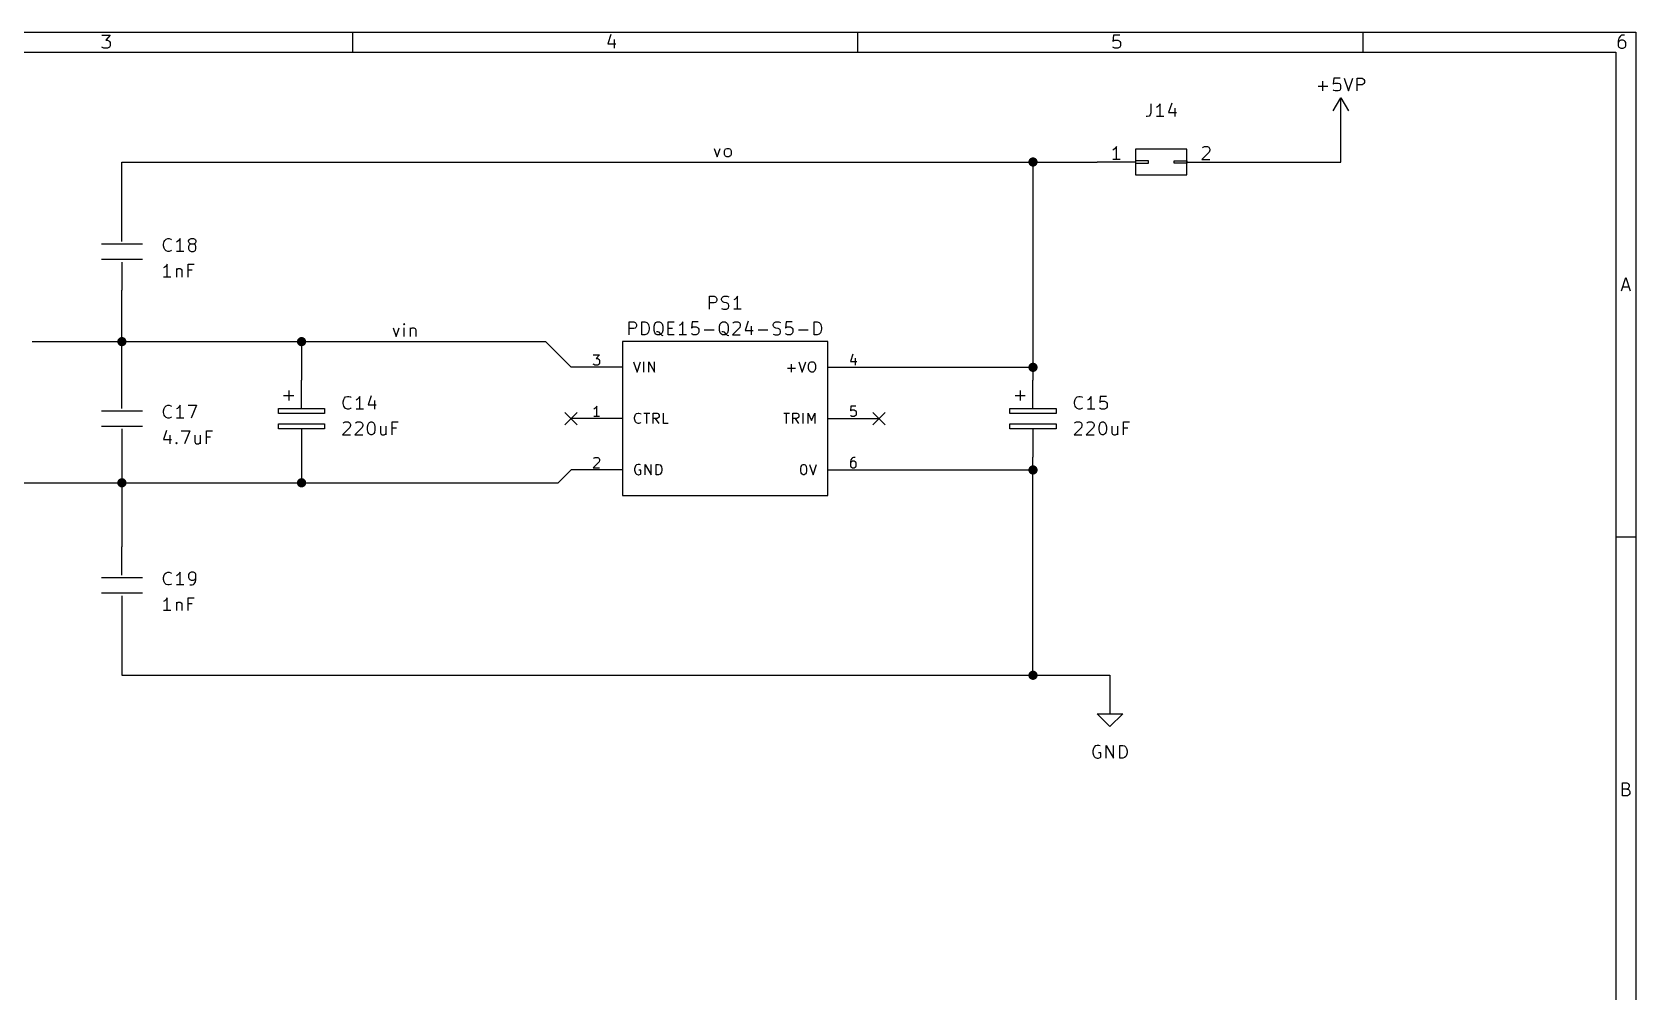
# Model space of a CAD drawing. Extents: x 0.4 to 11.3, y -7.9 to -0.4.
# Drawn here: x 5.05 to 11.3, y -4.13 to -0.39 of the extents above; entities that cross this region are included whole.
import ezdxf

# ---------------------------------------------------------------- set-up
doc = ezdxf.new("R2010")
doc.units = 0
doc.header["$MEASUREMENT"] = 0
for name, color, linetype in [('BLUE2', 5, 'CONTINUOUS'), ('CYAN2', 4, 'CONTINUOUS'), ('GRAY1', 251, 'CONTINUOUS'), ('GREEN3', 91, 'CONTINUOUS'), ('LYELLOW', 51, 'CONTINUOUS'), ('RED2', 1, 'CONTINUOUS'), ('RED3', 11, 'CONTINUOUS')]:
    doc.layers.add(name, color=color, linetype=linetype)

msp = doc.modelspace()

# ---------------------------------------------------------------- linework, layer by layer
at = {"layer": 'BLUE2', "linetype": 'CONTINUOUS'}
for p, q in [((7.126, -1.876), (7.174, -1.924)), ((7.174, -1.876), (7.126, -1.924)), ((8.326, -1.876), (8.374, -1.924)), ((8.374, -1.876), (8.326, -1.924))]:
    msp.add_line(p, q, dxfattribs=at)
at = {"layer": 'CYAN2', "linetype": 'CONTINUOUS'}
for p, q in [((10.0607, -0.604083), (10.0988, -0.604083)), ((10.0798, -0.62313), (10.0798, -0.585035)), ((10.1226, -0.57313), (10.1202, -0.596941)), ((10.1202, -0.596941), (10.1226, -0.594559)), ((10.1226, -0.620752), (10.1202, -0.61837)), ((10.1464, -0.57313), (10.1226, -0.57313)), ((10.1226, -0.594559), (10.1274, -0.592177)), ((10.1274, -0.62313), (10.1226, -0.620752)), ((10.1274, -0.592177), (10.1393, -0.592177)), ((10.1393, -0.62313), (10.1274, -0.62313)), ((10.1393, -0.592177), (10.144, -0.594559)), ((10.144, -0.620752), (10.1393, -0.62313)), ((10.144, -0.594559), (10.1464, -0.596941)), ((10.1464, -0.61837), (10.144, -0.620752)), ((10.1464, -0.596941), (10.1488, -0.601701)), ((10.1488, -0.613606), (10.1464, -0.61837)), ((10.1488, -0.601701), (10.1488, -0.613606)), ((10.1631, -0.57313), (10.1798, -0.62313)), ((10.1798, -0.62313), (10.1964, -0.57313)), ((10.2131, -0.62313), (10.2131, -0.57313)), ((10.2131, -0.57313), (10.2321, -0.57313)), ((10.2321, -0.599323), (10.2131, -0.599323)), ((10.2321, -0.57313), (10.2369, -0.575512)), ((10.2369, -0.596941), (10.2321, -0.599323)), ((10.2369, -0.575512), (10.2393, -0.577894)), ((10.2393, -0.594559), (10.2369, -0.596941)), ((10.2393, -0.577894), (10.2417, -0.582654)), ((10.2417, -0.589799), (10.2393, -0.594559)), ((10.2417, -0.582654), (10.2417, -0.589799)), ((9.40952, -0.67313), (9.40952, -0.708846)), ((9.43571, -0.685035), (9.43095, -0.687417)), ((9.44048, -0.680276), (9.43571, -0.685035)), ((9.44524, -0.67313), (9.44048, -0.680276)), ((9.44524, -0.72313), (9.44524, -0.67313)), ((9.49047, -0.670752), (9.47857, -0.706465)), ((9.39524, -0.72313), (9.39048, -0.72313)), ((9.40238, -0.720752), (9.39524, -0.72313)), ((9.40714, -0.715988), (9.40238, -0.720752)), ((9.40952, -0.708846), (9.40714, -0.715988)), ((9.45952, -0.72313), (9.43095, -0.72313)), ((9.47857, -0.706465), (9.50952, -0.706465)), ((9.50238, -0.689799), (9.50238, -0.72313)), ((5.56234, -1.21956), (5.56472, -1.21004)), ((5.56234, -1.2267), (5.56234, -1.21956)), ((5.56472, -1.23622), (5.56234, -1.2267)), ((5.56472, -1.21004), (5.5671, -1.20528)), ((5.5671, -1.24099), (5.56472, -1.23622)), ((5.5671, -1.20528), (5.57186, -1.20051)), ((5.57186, -1.24575), (5.5671, -1.24099)), ((5.57186, -1.20051), (5.579, -1.19813)), ((5.579, -1.24813), (5.57186, -1.24575)), ((5.579, -1.19813), (5.58376, -1.19813)), ((5.58376, -1.24813), (5.579, -1.24813)), ((5.58376, -1.19813), (5.59091, -1.20051)), ((5.59091, -1.24575), (5.58376, -1.24813)), ((5.59091, -1.20051), (5.59329, -1.20289)), ((5.59329, -1.24337), (5.59091, -1.24575)), ((5.6171, -1.21004), (5.61234, -1.21242)), ((5.64091, -1.24813), (5.61234, -1.24813)), ((5.62186, -1.20528), (5.6171, -1.21004)), ((5.62662, -1.19813), (5.62186, -1.20528)), ((5.62662, -1.24813), (5.62662, -1.19813)), ((5.65996, -1.20765), (5.66233, -1.20289)), ((5.65996, -1.21004), (5.65996, -1.20765)), ((5.66233, -1.2148), (5.65996, -1.21004)), ((5.66233, -1.22432), (5.65996, -1.22908)), ((5.65996, -1.22908), (5.65996, -1.23861)), ((5.65996, -1.23861), (5.66233, -1.24337)), ((5.66233, -1.20289), (5.66472, -1.20051)), ((5.66472, -1.21718), (5.66233, -1.2148)), ((5.66472, -1.22194), (5.66233, -1.22432)), ((5.66233, -1.24337), (5.66472, -1.24575)), ((5.66472, -1.20051), (5.66948, -1.19813)), ((5.66948, -1.21956), (5.66472, -1.21718)), ((5.66948, -1.21956), (5.66472, -1.22194)), ((5.66472, -1.24575), (5.66948, -1.24813)), ((5.66948, -1.19813), (5.679, -1.19813)), ((5.679, -1.21956), (5.66948, -1.21956)), ((5.66948, -1.24813), (5.679, -1.24813)), ((5.679, -1.19813), (5.68376, -1.20051)), ((5.68376, -1.21718), (5.679, -1.21956)), ((5.68376, -1.22194), (5.679, -1.21956)), ((5.679, -1.24813), (5.68376, -1.24575)), ((5.68376, -1.20051), (5.68615, -1.20289)), ((5.68615, -1.2148), (5.68376, -1.21718)), ((5.68615, -1.22432), (5.68376, -1.22194)), ((5.68376, -1.24575), (5.68615, -1.24337)), ((5.68615, -1.20289), (5.68853, -1.20765)), ((5.68853, -1.21004), (5.68615, -1.2148)), ((5.68853, -1.22908), (5.68615, -1.22432)), ((5.68615, -1.24337), (5.68853, -1.23861)), ((5.68853, -1.20765), (5.68853, -1.21004)), ((5.68853, -1.23861), (5.68853, -1.22908)), ((5.5671, -1.31004), (5.56234, -1.31242)), ((5.57186, -1.30528), (5.5671, -1.31004)), ((5.57662, -1.29813), (5.57186, -1.30528)), ((5.57662, -1.34813), (5.57662, -1.29813)), ((5.65757, -1.34813), (5.65757, -1.29813)), ((5.65757, -1.29813), (5.68138, -1.29813)), ((5.59091, -1.34813), (5.56234, -1.34813)), ((5.61233, -1.3148), (5.61233, -1.34813)), ((5.61233, -1.31956), (5.61472, -1.31718)), ((5.61472, -1.31718), (5.61948, -1.3148)), ((5.61948, -1.3148), (5.62662, -1.3148)), ((5.62662, -1.3148), (5.63138, -1.31718)), ((5.63138, -1.31718), (5.63376, -1.32194)), ((5.63376, -1.32194), (5.63376, -1.34813)), ((5.67424, -1.32194), (5.65757, -1.32194)), ((7.68928, -1.47313), (7.68928, -1.42313)), ((7.68928, -1.42313), (7.70833, -1.42313)), ((7.70833, -1.42313), (7.71309, -1.42551)), ((7.71309, -1.42551), (7.71548, -1.42789)), ((7.71548, -1.42789), (7.71785, -1.43265)), ((7.71785, -1.43265), (7.71785, -1.4398)), ((7.73691, -1.43265), (7.73928, -1.42789)), ((7.73691, -1.43742), (7.73691, -1.43265)), ((7.73928, -1.42789), (7.74167, -1.42551)), ((7.74167, -1.42551), (7.74643, -1.42313)), ((7.74643, -1.42313), (7.75833, -1.42313)), ((7.75833, -1.42313), (7.76548, -1.42551)), ((7.78928, -1.43504), (7.78452, -1.43742)), ((7.79405, -1.43028), (7.78928, -1.43504)), ((7.79881, -1.42313), (7.79405, -1.43028)), ((7.79881, -1.47313), (7.79881, -1.42313)), ((7.70833, -1.44932), (7.68928, -1.44932)), ((7.71309, -1.44694), (7.70833, -1.44932)), ((7.71548, -1.44456), (7.71309, -1.44694)), ((7.71785, -1.4398), (7.71548, -1.44456)), ((7.73928, -1.44218), (7.73691, -1.43742)), ((7.73691, -1.47075), (7.74405, -1.47313)), ((7.74167, -1.44456), (7.73928, -1.44218)), ((7.74643, -1.44694), (7.74167, -1.44456)), ((7.74405, -1.47313), (7.75595, -1.47313)), ((7.75595, -1.44932), (7.74643, -1.44694)), ((7.76071, -1.4517), (7.75595, -1.44932)), ((7.75595, -1.47313), (7.76071, -1.47075)), ((7.76309, -1.45408), (7.76071, -1.4517)), ((7.76071, -1.47075), (7.76309, -1.46837)), ((7.76548, -1.45885), (7.76309, -1.45408)), ((7.76309, -1.46837), (7.76548, -1.46361)), ((7.76548, -1.46361), (7.76548, -1.45885)), ((7.81309, -1.47313), (7.78452, -1.47313)), ((7.37619, -1.57313), (7.37619, -1.52313)), ((7.37619, -1.52313), (7.39524, -1.52313)), ((7.39524, -1.54932), (7.37619, -1.54932)), ((7.39524, -1.52313), (7.4, -1.52551)), ((7.4, -1.54694), (7.39524, -1.54932)), ((7.4, -1.52551), (7.40238, -1.52789)), ((7.40238, -1.54456), (7.4, -1.54694)), ((7.40238, -1.52789), (7.40476, -1.53265)), ((7.40476, -1.5398), (7.40238, -1.54456)), ((7.40476, -1.53265), (7.40476, -1.5398)), ((7.42619, -1.57313), (7.42619, -1.52313)), ((7.42619, -1.52313), (7.43809, -1.52313)), ((7.43809, -1.52313), (7.44524, -1.52551)), ((7.44524, -1.52551), (7.45, -1.53028)), ((7.45, -1.53028), (7.45238, -1.53504)), ((7.45238, -1.56122), (7.45, -1.56599)), ((7.45238, -1.53504), (7.45476, -1.54456)), ((7.45476, -1.5517), (7.45238, -1.56122)), ((7.45476, -1.54456), (7.45476, -1.5517)), ((7.47381, -1.5398), (7.47619, -1.53028)), ((7.47381, -1.55646), (7.47381, -1.5398)), ((7.47619, -1.56599), (7.47381, -1.55646)), ((7.47619, -1.53028), (7.48095, -1.52551)), ((7.48095, -1.52551), (7.48571, -1.52313)), ((7.48809, -1.56122), (7.48333, -1.56122)), ((7.48571, -1.52313), (7.49524, -1.52313)), ((7.49286, -1.56361), (7.48809, -1.56122)), ((7.49524, -1.52313), (7.5, -1.52551)), ((7.5, -1.52551), (7.50476, -1.53028)), ((7.50476, -1.53028), (7.50714, -1.5398)), ((7.50714, -1.55646), (7.50476, -1.56599)), ((7.50714, -1.5398), (7.50714, -1.55646)), ((7.52857, -1.57313), (7.52857, -1.52313)), ((7.52857, -1.52313), (7.55238, -1.52313)), ((7.52857, -1.54694), (7.54524, -1.54694)), ((7.57619, -1.53504), (7.57143, -1.53742)), ((7.58095, -1.53028), (7.57619, -1.53504)), ((7.58571, -1.52313), (7.58095, -1.53028)), ((7.58571, -1.57313), (7.58571, -1.52313)), ((7.62143, -1.52313), (7.61905, -1.54694)), ((7.61905, -1.54694), (7.62143, -1.54456)), ((7.64524, -1.52313), (7.62143, -1.52313)), ((7.62143, -1.54456), (7.62619, -1.54218)), ((7.62619, -1.54218), (7.63809, -1.54218)), ((7.63809, -1.54218), (7.64285, -1.54456)), ((7.64285, -1.54456), (7.64524, -1.54694)), ((7.64524, -1.54694), (7.64762, -1.5517)), ((7.64762, -1.5517), (7.64762, -1.56361)), ((7.66904, -1.55408), (7.70714, -1.55408)), ((7.72857, -1.5398), (7.73095, -1.53028)), ((7.72857, -1.55646), (7.72857, -1.5398)), ((7.73095, -1.56599), (7.72857, -1.55646)), ((7.73095, -1.53028), (7.73571, -1.52551)), ((7.73571, -1.52551), (7.74047, -1.52313)), ((7.74285, -1.56122), (7.73809, -1.56122)), ((7.74047, -1.52313), (7.75, -1.52313)), ((7.74762, -1.56361), (7.74285, -1.56122)), ((7.75, -1.52313), (7.75476, -1.52551)), ((7.75476, -1.52551), (7.75952, -1.53028)), ((7.75952, -1.53028), (7.7619, -1.5398)), ((7.7619, -1.55646), (7.75952, -1.56599)), ((7.7619, -1.5398), (7.7619, -1.55646)), ((7.80714, -1.54456), (7.77857, -1.57313)), ((7.78095, -1.52789), (7.78333, -1.52551)), ((7.78333, -1.52551), (7.78809, -1.52313)), ((7.78809, -1.52313), (7.8, -1.52313)), ((7.8, -1.52313), (7.80476, -1.52551)), ((7.80476, -1.52551), (7.80714, -1.52789)), ((7.80714, -1.52789), (7.80952, -1.53265)), ((7.80952, -1.53742), (7.80714, -1.54456)), ((7.80952, -1.53265), (7.80952, -1.53742)), ((7.84047, -1.52075), (7.82857, -1.55646)), ((7.82857, -1.55646), (7.85952, -1.55646)), ((7.85238, -1.5398), (7.85238, -1.57313)), ((7.87857, -1.55408), (7.91667, -1.55408)), ((7.93809, -1.53265), (7.94047, -1.52789)), ((7.93809, -1.53742), (7.93809, -1.53265)), ((7.94047, -1.54218), (7.93809, -1.53742)), ((7.94047, -1.52789), (7.94285, -1.52551)), ((7.94285, -1.54456), (7.94047, -1.54218)), ((7.94285, -1.52551), (7.94762, -1.52313)), ((7.94762, -1.54694), (7.94285, -1.54456)), ((7.94762, -1.52313), (7.95952, -1.52313)), ((7.95714, -1.54932), (7.94762, -1.54694)), ((7.9619, -1.5517), (7.95714, -1.54932)), ((7.95952, -1.52313), (7.96667, -1.52551)), ((7.96428, -1.55408), (7.9619, -1.5517)), ((7.96667, -1.55885), (7.96428, -1.55408)), ((7.96667, -1.56361), (7.96667, -1.55885)), ((7.98809, -1.52313), (7.98571, -1.54694)), ((7.98571, -1.54694), (7.98809, -1.54456)), ((8.0119, -1.52313), (7.98809, -1.52313)), ((7.98809, -1.54456), (7.99285, -1.54218)), ((7.99285, -1.54218), (8.00476, -1.54218)), ((8.00476, -1.54218), (8.00952, -1.54456)), ((8.00952, -1.54456), (8.0119, -1.54694)), ((8.0119, -1.54694), (8.01428, -1.5517)), ((8.01428, -1.5517), (8.01428, -1.56361)), ((8.03571, -1.55408), (8.07381, -1.55408)), ((8.09761, -1.57313), (8.09761, -1.52313)), ((8.09761, -1.52313), (8.10952, -1.52313)), ((8.10952, -1.52313), (8.11666, -1.52551)), ((8.11666, -1.52551), (8.12143, -1.53028)), ((8.12143, -1.53028), (8.12381, -1.53504)), ((8.12381, -1.56122), (8.12143, -1.56599)), ((8.12381, -1.53504), (8.12619, -1.54456)), ((8.12619, -1.5517), (8.12381, -1.56122)), ((8.12619, -1.54456), (8.12619, -1.5517)), ((7.43809, -1.57313), (7.42619, -1.57313)), ((7.44524, -1.57075), (7.43809, -1.57313)), ((7.45, -1.56599), (7.44524, -1.57075)), ((7.48095, -1.57075), (7.47619, -1.56599)), ((7.48571, -1.57313), (7.48095, -1.57075)), ((7.49524, -1.57313), (7.48571, -1.57313)), ((7.5, -1.57075), (7.49286, -1.56361)), ((7.5, -1.57075), (7.49524, -1.57313)), ((7.50476, -1.56599), (7.5, -1.57075)), ((7.50476, -1.57551), (7.5, -1.57075)), ((7.50952, -1.57789), (7.50476, -1.57551)), ((7.55238, -1.57313), (7.52857, -1.57313)), ((7.6, -1.57313), (7.57143, -1.57313)), ((7.62143, -1.57075), (7.61905, -1.56837)), ((7.62619, -1.57313), (7.62143, -1.57075)), ((7.63809, -1.57313), (7.62619, -1.57313)), ((7.64285, -1.57075), (7.63809, -1.57313)), ((7.64524, -1.56837), (7.64285, -1.57075)), ((7.64762, -1.56361), (7.64524, -1.56837)), ((7.73571, -1.57075), (7.73095, -1.56599)), ((7.74047, -1.57313), (7.73571, -1.57075)), ((7.75, -1.57313), (7.74047, -1.57313)), ((7.75476, -1.57075), (7.74762, -1.56361)), ((7.75476, -1.57075), (7.75, -1.57313)), ((7.75952, -1.56599), (7.75476, -1.57075)), ((7.75952, -1.57551), (7.75476, -1.57075)), ((7.76428, -1.57789), (7.75952, -1.57551)), ((7.77857, -1.57313), (7.80952, -1.57313)), ((7.93809, -1.57075), (7.94524, -1.57313)), ((7.94524, -1.57313), (7.95714, -1.57313)), ((7.95714, -1.57313), (7.9619, -1.57075)), ((7.9619, -1.57075), (7.96428, -1.56837)), ((7.96428, -1.56837), (7.96667, -1.56361)), ((7.98809, -1.57075), (7.98571, -1.56837)), ((7.99285, -1.57313), (7.98809, -1.57075)), ((8.00476, -1.57313), (7.99285, -1.57313)), ((8.00952, -1.57075), (8.00476, -1.57313)), ((8.0119, -1.56837), (8.00952, -1.57075)), ((8.01428, -1.56361), (8.0119, -1.56837)), ((8.10952, -1.57313), (8.09761, -1.57313)), ((8.11666, -1.57075), (8.10952, -1.57313)), ((8.12143, -1.56599), (8.11666, -1.57075)), ((7.39381, -1.6785), (7.40714, -1.7185)), ((7.40714, -1.7185), (7.42047, -1.6785)), ((7.43381, -1.7185), (7.43381, -1.6785)), ((7.45286, -1.7185), (7.45286, -1.6785)), ((7.45286, -1.6785), (7.47571, -1.7185)), ((7.47571, -1.7185), (7.47571, -1.6785)), ((8.03761, -1.6785), (8.05095, -1.7185)), ((8.05095, -1.7185), (8.06428, -1.6785)), ((8.07571, -1.69184), (8.07762, -1.68422)), ((8.07762, -1.68422), (8.08143, -1.68041)), ((8.08143, -1.68041), (8.08524, -1.6785)), ((8.08524, -1.6785), (8.09285, -1.6785)), ((8.09285, -1.6785), (8.09667, -1.68041)), ((8.09667, -1.68041), (8.10047, -1.68422)), ((8.10047, -1.68422), (8.10238, -1.69184)), ((7.99381, -1.70327), (8.02428, -1.70327)), ((8.00904, -1.7185), (8.00904, -1.68803)), ((8.07571, -1.70517), (8.07571, -1.69184)), ((8.07762, -1.71279), (8.07571, -1.70517)), ((8.08143, -1.7166), (8.07762, -1.71279)), ((8.08524, -1.7185), (8.08143, -1.7166)), ((8.09285, -1.7185), (8.08524, -1.7185)), ((8.09667, -1.7166), (8.09285, -1.7185)), ((8.10047, -1.71279), (8.09667, -1.7166)), ((8.10238, -1.70517), (8.10047, -1.71279)), ((8.10238, -1.69184), (8.10238, -1.70517)), ((6.37186, -1.81075), (6.35996, -1.84646)), ((5.56234, -1.86956), (5.56472, -1.86004)), ((5.56234, -1.8767), (5.56234, -1.86956)), ((5.56472, -1.86004), (5.5671, -1.85528)), ((5.5671, -1.85528), (5.57186, -1.85051)), ((5.57186, -1.85051), (5.579, -1.84813)), ((5.579, -1.84813), (5.58376, -1.84813)), ((5.58376, -1.84813), (5.59091, -1.85051)), ((5.59091, -1.85051), (5.59329, -1.85289)), ((5.6171, -1.86004), (5.61234, -1.86242)), ((5.62186, -1.85528), (5.6171, -1.86004)), ((5.62662, -1.84813), (5.62186, -1.85528)), ((5.62662, -1.89813), (5.62662, -1.84813)), ((5.65757, -1.84813), (5.69091, -1.84813)), ((5.69091, -1.84813), (5.66948, -1.89813)), ((6.26234, -1.83456), (6.26472, -1.82504)), ((6.26234, -1.8417), (6.26234, -1.83456)), ((6.26472, -1.85122), (6.26234, -1.8417)), ((6.26472, -1.82504), (6.2671, -1.82028)), ((6.2671, -1.85599), (6.26472, -1.85122)), ((6.2671, -1.82028), (6.27186, -1.81551)), ((6.27186, -1.86075), (6.2671, -1.85599)), ((6.27186, -1.81551), (6.279, -1.81313)), ((6.279, -1.86313), (6.27186, -1.86075)), ((6.279, -1.81313), (6.28376, -1.81313)), ((6.28376, -1.86313), (6.279, -1.86313)), ((6.28376, -1.81313), (6.29091, -1.81551)), ((6.29091, -1.86075), (6.28376, -1.86313)), ((6.29091, -1.81551), (6.29329, -1.81789)), ((6.29329, -1.85837), (6.29091, -1.86075)), ((6.3171, -1.82504), (6.31234, -1.82742)), ((6.34091, -1.86313), (6.31234, -1.86313)), ((6.32186, -1.82028), (6.3171, -1.82504)), ((6.32662, -1.81313), (6.32186, -1.82028)), ((6.32662, -1.86313), (6.32662, -1.81313)), ((6.35996, -1.84646), (6.39091, -1.84646)), ((6.38376, -1.8298), (6.38376, -1.86313)), ((9.11234, -1.83456), (9.11472, -1.82504)), ((9.11234, -1.8417), (9.11234, -1.83456)), ((9.11472, -1.85122), (9.11234, -1.8417)), ((9.11472, -1.82504), (9.1171, -1.82028)), ((9.1171, -1.85599), (9.11472, -1.85122)), ((9.1171, -1.82028), (9.12186, -1.81551)), ((9.12186, -1.86075), (9.1171, -1.85599)), ((9.12186, -1.81551), (9.129, -1.81313)), ((9.129, -1.86313), (9.12186, -1.86075)), ((9.129, -1.81313), (9.13376, -1.81313)), ((9.13376, -1.86313), (9.129, -1.86313)), ((9.13376, -1.81313), (9.14091, -1.81551)), ((9.14091, -1.86075), (9.13376, -1.86313)), ((9.14091, -1.81551), (9.14329, -1.81789)), ((9.14329, -1.85837), (9.14091, -1.86075)), ((9.1671, -1.82504), (9.16234, -1.82742)), ((9.19091, -1.86313), (9.16234, -1.86313)), ((9.17186, -1.82028), (9.1671, -1.82504)), ((9.17662, -1.81313), (9.17186, -1.82028)), ((9.17662, -1.86313), (9.17662, -1.81313)), ((9.21233, -1.81313), (9.20996, -1.83694)), ((9.20996, -1.83694), (9.21233, -1.83456)), ((9.21233, -1.86075), (9.20996, -1.85837)), ((9.23615, -1.81313), (9.21233, -1.81313)), ((9.21233, -1.83456), (9.2171, -1.83218)), ((9.2171, -1.86313), (9.21233, -1.86075)), ((9.2171, -1.83218), (9.229, -1.83218)), ((9.229, -1.86313), (9.2171, -1.86313)), ((9.229, -1.83218), (9.23376, -1.83456)), ((9.23376, -1.86075), (9.229, -1.86313)), ((9.23376, -1.83456), (9.23615, -1.83694)), ((9.23615, -1.85837), (9.23376, -1.86075)), ((9.23615, -1.83694), (9.23853, -1.8417)), ((9.23853, -1.85361), (9.23615, -1.85837)), ((9.23853, -1.8417), (9.23853, -1.85361)), ((5.56472, -1.88622), (5.56234, -1.8767)), ((5.5671, -1.89099), (5.56472, -1.88622)), ((5.57186, -1.89575), (5.5671, -1.89099)), ((5.579, -1.89813), (5.57186, -1.89575)), ((5.58376, -1.89813), (5.579, -1.89813)), ((5.59091, -1.89575), (5.58376, -1.89813)), ((5.59329, -1.89337), (5.59091, -1.89575)), ((5.64091, -1.89813), (5.61234, -1.89813)), ((6.28853, -1.93456), (6.25996, -1.96313)), ((6.26234, -1.91789), (6.26472, -1.91551)), ((6.26472, -1.91551), (6.26948, -1.91313)), ((6.26948, -1.91313), (6.28139, -1.91313)), ((6.28139, -1.91313), (6.28615, -1.91551)), ((6.28615, -1.91551), (6.28853, -1.91789)), ((6.28853, -1.91789), (6.29091, -1.92265)), ((6.29091, -1.92742), (6.28853, -1.93456)), ((6.29091, -1.92265), (6.29091, -1.92742)), ((6.33615, -1.93456), (6.30757, -1.96313)), ((6.30996, -1.91789), (6.31233, -1.91551)), ((6.31233, -1.91551), (6.3171, -1.91313)), ((6.3171, -1.91313), (6.329, -1.91313)), ((6.329, -1.91313), (6.33376, -1.91551)), ((6.33376, -1.91551), (6.33615, -1.91789)), ((6.33615, -1.91789), (6.33853, -1.92265)), ((6.33853, -1.92742), (6.33615, -1.93456)), ((6.33853, -1.92265), (6.33853, -1.92742)), ((6.35757, -1.93218), (6.35995, -1.92265)), ((6.35757, -1.94408), (6.35757, -1.93218)), ((6.35995, -1.92265), (6.36233, -1.91789)), ((6.36233, -1.91789), (6.36472, -1.91551)), ((6.36472, -1.91551), (6.36948, -1.91313)), ((6.36948, -1.91313), (6.37424, -1.91313)), ((6.37424, -1.91313), (6.379, -1.91551)), ((6.379, -1.91551), (6.38138, -1.91789)), ((6.38138, -1.91789), (6.38376, -1.92265)), ((6.38376, -1.92265), (6.38615, -1.93218)), ((6.38615, -1.93218), (6.38615, -1.94408)), ((6.40757, -1.9298), (6.40757, -1.95599)), ((6.429, -1.9298), (6.429, -1.96313)), ((6.45281, -1.96313), (6.45281, -1.91313)), ((6.45281, -1.91313), (6.47662, -1.91313)), ((6.46948, -1.93694), (6.45281, -1.93694)), ((7.39762, -1.89565), (7.39952, -1.88803)), ((7.39762, -1.90136), (7.39762, -1.89565)), ((7.39952, -1.90898), (7.39762, -1.90136)), ((7.39952, -1.88803), (7.40143, -1.88422)), ((7.40143, -1.91279), (7.39952, -1.90898)), ((7.40143, -1.88422), (7.40524, -1.88041)), ((7.40524, -1.9166), (7.40143, -1.91279)), ((7.40524, -1.88041), (7.41095, -1.8785)), ((7.41095, -1.9185), (7.40524, -1.9166)), ((7.41095, -1.8785), (7.41476, -1.8785)), ((7.41476, -1.9185), (7.41095, -1.9185)), ((7.41476, -1.8785), (7.42047, -1.88041)), ((7.42047, -1.9166), (7.41476, -1.9185)), ((7.42047, -1.88041), (7.42238, -1.88231)), ((7.42238, -1.9147), (7.42047, -1.9166)), ((7.43381, -1.8785), (7.45667, -1.8785)), ((7.44524, -1.9185), (7.44524, -1.8785)), ((7.47, -1.9185), (7.47, -1.8785)), ((7.47, -1.8785), (7.48524, -1.8785)), ((7.48524, -1.89946), (7.47, -1.89946)), ((7.49285, -1.9185), (7.47952, -1.89946)), ((7.48524, -1.8785), (7.48905, -1.88041)), ((7.48905, -1.89755), (7.48524, -1.89946)), ((7.48905, -1.88041), (7.49095, -1.88231)), ((7.49095, -1.89565), (7.48905, -1.89755)), ((7.49095, -1.88231), (7.49285, -1.88613)), ((7.49285, -1.89184), (7.49095, -1.89565)), ((7.49285, -1.88613), (7.49285, -1.89184)), ((7.51, -1.9185), (7.51, -1.8785)), ((7.52905, -1.9185), (7.51, -1.9185)), ((7.97857, -1.8785), (8.00143, -1.8785)), ((7.99, -1.9185), (7.99, -1.8785)), ((8.01476, -1.9185), (8.01476, -1.8785)), ((8.01476, -1.8785), (8.03, -1.8785)), ((8.03, -1.89946), (8.01476, -1.89946)), ((8.03762, -1.9185), (8.02429, -1.89946)), ((8.03, -1.8785), (8.03381, -1.88041)), ((8.03381, -1.89755), (8.03, -1.89946)), ((8.03381, -1.88041), (8.03571, -1.88231)), ((8.03571, -1.89565), (8.03381, -1.89755)), ((8.03571, -1.88231), (8.03762, -1.88613)), ((8.03762, -1.89184), (8.03571, -1.89565)), ((8.03762, -1.88613), (8.03762, -1.89184)), ((8.05476, -1.9185), (8.05476, -1.8785)), ((8.07381, -1.9185), (8.07381, -1.8785)), ((8.07381, -1.8785), (8.08714, -1.90707)), ((8.08714, -1.90707), (8.10048, -1.8785)), ((8.10048, -1.8785), (8.10048, -1.9185)), ((9.13853, -1.93456), (9.10996, -1.96313)), ((9.11234, -1.91789), (9.11472, -1.91551)), ((9.11472, -1.91551), (9.11948, -1.91313)), ((9.11948, -1.91313), (9.13139, -1.91313)), ((9.13139, -1.91313), (9.13615, -1.91551)), ((9.13615, -1.91551), (9.13853, -1.91789)), ((9.13853, -1.91789), (9.14091, -1.92265)), ((9.14091, -1.92742), (9.13853, -1.93456)), ((9.14091, -1.92265), (9.14091, -1.92742)), ((9.18615, -1.93456), (9.15757, -1.96313)), ((9.15996, -1.91789), (9.16233, -1.91551)), ((9.16233, -1.91551), (9.1671, -1.91313)), ((9.1671, -1.91313), (9.179, -1.91313)), ((9.179, -1.91313), (9.18376, -1.91551)), ((9.18376, -1.91551), (9.18615, -1.91789)), ((9.18615, -1.91789), (9.18853, -1.92265)), ((9.18853, -1.92742), (9.18615, -1.93456)), ((9.18853, -1.92265), (9.18853, -1.92742)), ((9.20757, -1.93218), (9.20995, -1.92265)), ((9.20757, -1.94408), (9.20757, -1.93218)), ((9.20995, -1.92265), (9.21233, -1.91789)), ((9.21233, -1.91789), (9.21472, -1.91551)), ((9.21472, -1.91551), (9.21948, -1.91313)), ((9.21948, -1.91313), (9.22424, -1.91313)), ((9.22424, -1.91313), (9.229, -1.91551)), ((9.229, -1.91551), (9.23138, -1.91789)), ((9.23138, -1.91789), (9.23376, -1.92265)), ((9.23376, -1.92265), (9.23615, -1.93218)), ((9.23615, -1.93218), (9.23615, -1.94408)), ((9.25757, -1.9298), (9.25757, -1.95599)), ((9.279, -1.9298), (9.279, -1.96313)), ((9.30281, -1.96313), (9.30281, -1.91313)), ((9.30281, -1.91313), (9.32662, -1.91313)), ((9.31948, -1.93694), (9.30281, -1.93694)), ((5.57424, -1.94575), (5.56234, -1.98146)), ((5.56234, -1.98146), (5.59329, -1.98146)), ((5.58615, -1.9648), (5.58615, -1.99813)), ((5.60996, -1.99575), (5.61233, -1.99337)), ((5.61233, -1.99813), (5.60996, -1.99575)), ((5.61233, -1.99337), (5.61472, -1.99575)), ((5.61233, -1.99337), (5.61233, -1.99813)), ((5.61472, -1.99575), (5.61233, -1.99813)), ((5.63139, -1.94813), (5.66472, -1.94813)), ((5.66472, -1.94813), (5.64329, -1.99813)), ((5.68376, -1.9648), (5.68376, -1.99099)), ((5.68376, -1.99099), (5.68615, -1.99575)), ((5.68615, -1.99575), (5.69091, -1.99813)), ((5.69091, -1.99813), (5.69805, -1.99813)), ((5.69805, -1.99813), (5.70281, -1.99575)), ((5.70281, -1.99575), (5.70519, -1.99337)), ((5.70519, -1.9648), (5.70519, -1.99813)), ((5.729, -1.99813), (5.729, -1.94813)), ((5.729, -1.94813), (5.75281, -1.94813)), ((5.74567, -1.97194), (5.729, -1.97194)), ((6.25996, -1.96313), (6.29091, -1.96313)), ((6.30757, -1.96313), (6.33853, -1.96313)), ((6.35995, -1.95361), (6.35757, -1.94408)), ((6.36233, -1.95837), (6.35995, -1.95361)), ((6.36472, -1.96075), (6.36233, -1.95837)), ((6.36948, -1.96313), (6.36472, -1.96075)), ((6.37424, -1.96313), (6.36948, -1.96313)), ((6.379, -1.96075), (6.37424, -1.96313)), ((6.38138, -1.95837), (6.379, -1.96075)), ((6.38376, -1.95361), (6.38138, -1.95837)), ((6.38615, -1.94408), (6.38376, -1.95361)), ((6.40757, -1.95599), (6.40995, -1.96075)), ((6.40995, -1.96075), (6.41472, -1.96313)), ((6.41472, -1.96313), (6.42186, -1.96313)), ((6.42186, -1.96313), (6.42662, -1.96075)), ((6.42662, -1.96075), (6.429, -1.95837)), ((9.10996, -1.96313), (9.14091, -1.96313)), ((9.15757, -1.96313), (9.18853, -1.96313)), ((9.20995, -1.95361), (9.20757, -1.94408)), ((9.21233, -1.95837), (9.20995, -1.95361)), ((9.21472, -1.96075), (9.21233, -1.95837)), ((9.21948, -1.96313), (9.21472, -1.96075)), ((9.22424, -1.96313), (9.21948, -1.96313)), ((9.229, -1.96075), (9.22424, -1.96313)), ((9.23138, -1.95837), (9.229, -1.96075)), ((9.23376, -1.95361), (9.23138, -1.95837)), ((9.23615, -1.94408), (9.23376, -1.95361)), ((9.25757, -1.95599), (9.25995, -1.96075)), ((9.25995, -1.96075), (9.26472, -1.96313)), ((9.26472, -1.96313), (9.27186, -1.96313)), ((9.27186, -1.96313), (9.27662, -1.96075)), ((9.27662, -1.96075), (9.279, -1.95837)), ((7.39952, -2.08803), (7.39762, -2.09565)), ((7.39762, -2.09565), (7.39762, -2.10136)), ((7.39762, -2.10136), (7.39952, -2.10898)), ((7.40143, -2.08422), (7.39952, -2.08803)), ((7.39952, -2.10898), (7.40143, -2.11279)), ((7.40524, -2.08041), (7.40143, -2.08422)), ((7.40143, -2.11279), (7.40524, -2.1166)), ((7.41095, -2.0785), (7.40524, -2.08041)), ((7.40524, -2.1166), (7.41095, -2.1185)), ((7.41667, -2.0785), (7.41095, -2.0785)), ((7.41095, -2.1185), (7.41476, -2.1185)), ((7.42238, -2.10136), (7.41476, -2.10136)), ((7.41476, -2.1185), (7.42047, -2.1166)), ((7.42047, -2.08041), (7.41667, -2.0785)), ((7.42047, -2.1166), (7.42238, -2.1147)), ((7.42238, -2.1147), (7.42238, -2.10136)), ((7.43952, -2.1185), (7.43952, -2.0785)), ((7.43952, -2.0785), (7.46238, -2.1185)), ((7.46238, -2.1185), (7.46238, -2.0785)), ((7.48143, -2.1185), (7.48143, -2.0785)), ((7.48143, -2.0785), (7.49095, -2.0785)), ((7.49095, -2.1185), (7.48143, -2.1185)), ((7.49095, -2.0785), (7.49667, -2.08041)), ((7.49667, -2.1166), (7.49095, -2.1185)), ((7.49667, -2.08041), (7.50048, -2.08422)), ((7.50048, -2.11279), (7.49667, -2.1166)), ((7.50048, -2.08422), (7.50238, -2.08803)), ((7.50238, -2.10898), (7.50048, -2.11279)), ((7.50238, -2.08803), (7.50428, -2.09565)), ((7.50428, -2.10136), (7.50238, -2.10898)), ((7.50428, -2.09565), (7.50428, -2.10136)), ((8.04524, -2.09374), (8.04714, -2.08613)), ((8.04524, -2.10327), (8.04524, -2.09374)), ((8.04714, -2.11089), (8.04524, -2.10327)), ((8.04714, -2.08613), (8.04904, -2.08231)), ((8.04904, -2.1147), (8.04714, -2.11089)), ((8.04904, -2.08231), (8.05095, -2.08041)), ((8.05095, -2.1166), (8.04904, -2.1147)), ((8.05095, -2.08041), (8.05476, -2.0785)), ((8.05476, -2.1185), (8.05095, -2.1166)), ((8.05476, -2.0785), (8.05857, -2.0785)), ((8.05857, -2.1185), (8.05476, -2.1185)), ((8.05857, -2.0785), (8.06238, -2.08041)), ((8.06238, -2.1166), (8.05857, -2.1185)), ((8.06238, -2.08041), (8.06428, -2.08231)), ((8.06428, -2.1147), (8.06238, -2.1166)), ((8.06428, -2.08231), (8.06619, -2.08613)), ((8.06619, -2.11089), (8.06428, -2.1147)), ((8.06619, -2.08613), (8.06809, -2.09374)), ((8.06809, -2.10327), (8.06619, -2.11089)), ((8.06809, -2.09374), (8.06809, -2.10327)), ((8.07952, -2.0785), (8.09285, -2.1185)), ((8.09285, -2.1185), (8.10619, -2.0785)), ((5.57186, -2.50051), (5.579, -2.49813)), ((5.579, -2.49813), (5.58376, -2.49813)), ((5.58376, -2.49813), (5.59091, -2.50051)), ((5.62662, -2.49813), (5.62186, -2.50528)), ((5.62662, -2.54813), (5.62662, -2.49813)), ((5.66948, -2.49813), (5.66472, -2.50051)), ((5.679, -2.49813), (5.66948, -2.49813)), ((5.68376, -2.50051), (5.679, -2.49813)), ((5.56234, -2.51956), (5.56472, -2.51004)), ((5.56234, -2.5267), (5.56234, -2.51956)), ((5.56472, -2.53622), (5.56234, -2.5267)), ((5.56472, -2.51004), (5.5671, -2.50528)), ((5.5671, -2.54099), (5.56472, -2.53622)), ((5.5671, -2.50528), (5.57186, -2.50051)), ((5.57186, -2.54575), (5.5671, -2.54099)), ((5.579, -2.54813), (5.57186, -2.54575)), ((5.58376, -2.54813), (5.579, -2.54813)), ((5.59091, -2.54575), (5.58376, -2.54813)), ((5.59091, -2.50051), (5.59329, -2.50289)), ((5.59329, -2.54337), (5.59091, -2.54575)), ((5.6171, -2.51004), (5.61234, -2.51242)), ((5.64091, -2.54813), (5.61234, -2.54813)), ((5.62186, -2.50528), (5.6171, -2.51004)), ((5.66233, -2.50289), (5.65996, -2.50765)), ((5.65996, -2.50765), (5.65996, -2.51956)), ((5.65996, -2.51956), (5.66233, -2.52432)), ((5.66472, -2.50051), (5.66233, -2.50289)), ((5.66233, -2.52432), (5.66472, -2.5267)), ((5.66472, -2.5267), (5.66948, -2.52908)), ((5.66472, -2.54813), (5.67424, -2.54813)), ((5.66948, -2.52908), (5.679, -2.52908)), ((5.67424, -2.54813), (5.679, -2.54575)), ((5.679, -2.52908), (5.68376, -2.5267)), ((5.679, -2.54575), (5.68138, -2.54337)), ((5.68138, -2.54337), (5.68615, -2.53622)), ((5.68615, -2.50289), (5.68376, -2.50051)), ((5.68376, -2.5267), (5.68615, -2.52432)), ((5.68853, -2.50765), (5.68615, -2.50289)), ((5.68615, -2.52432), (5.68853, -2.51956)), ((5.68615, -2.53622), (5.68853, -2.5267)), ((5.68853, -2.5267), (5.68853, -2.50765)), ((5.5671, -2.61004), (5.56234, -2.61242)), ((5.57186, -2.60528), (5.5671, -2.61004)), ((5.57662, -2.59813), (5.57186, -2.60528)), ((5.57662, -2.64813), (5.57662, -2.59813)), ((5.61233, -2.6148), (5.61233, -2.64813)), ((5.61233, -2.61956), (5.61472, -2.61718)), ((5.61472, -2.61718), (5.61948, -2.6148)), ((5.61948, -2.6148), (5.62662, -2.6148)), ((5.62662, -2.6148), (5.63138, -2.61718)), ((5.63138, -2.61718), (5.63376, -2.62194)), ((5.63376, -2.62194), (5.63376, -2.64813)), ((5.65757, -2.64813), (5.65757, -2.59813)), ((5.65757, -2.59813), (5.68138, -2.59813)), ((5.67424, -2.62194), (5.65757, -2.62194)), ((5.59091, -2.64813), (5.56234, -2.64813)), ((9.18571, -3.18504), (9.18333, -3.19456)), ((9.18809, -3.18028), (9.18571, -3.18504)), ((9.19286, -3.17551), (9.18809, -3.18028)), ((9.2, -3.17313), (9.19286, -3.17551)), ((9.20714, -3.17313), (9.2, -3.17313)), ((9.21191, -3.17551), (9.20714, -3.17313)), ((9.23571, -3.22313), (9.23571, -3.17313)), ((9.23571, -3.17313), (9.26428, -3.22313)), ((9.26428, -3.22313), (9.26428, -3.17313)), ((9.28809, -3.22313), (9.28809, -3.17313)), ((9.28809, -3.17313), (9.3, -3.17313)), ((9.3, -3.17313), (9.30714, -3.17551)), ((9.30714, -3.17551), (9.31191, -3.18028)), ((9.31191, -3.18028), (9.31429, -3.18504)), ((9.31429, -3.18504), (9.31667, -3.19456)), ((9.18333, -3.19456), (9.18333, -3.2017)), ((9.18333, -3.2017), (9.18571, -3.21122)), ((9.18571, -3.21122), (9.18809, -3.21599)), ((9.18809, -3.21599), (9.19286, -3.22075)), ((9.19286, -3.22075), (9.2, -3.22313)), ((9.2, -3.22313), (9.20476, -3.22313)), ((9.21428, -3.2017), (9.20476, -3.2017)), ((9.20476, -3.22313), (9.21191, -3.22075)), ((9.21191, -3.22075), (9.21428, -3.21837)), ((9.21428, -3.21837), (9.21428, -3.2017)), ((9.3, -3.22313), (9.28809, -3.22313)), ((9.30714, -3.22075), (9.3, -3.22313)), ((9.31191, -3.21599), (9.30714, -3.22075)), ((9.31429, -3.21122), (9.31191, -3.21599)), ((9.31667, -3.2017), (9.31429, -3.21122)), ((9.31667, -3.19456), (9.31667, -3.2017))]:
    msp.add_line(p, q, dxfattribs=at)
at = {"layer": 'GRAY1', "linetype": 'CONTINUOUS'}
for p, q in [((7.70714, -0.846795), (7.71905, -0.880126)), ((7.71905, -0.880126), (7.73095, -0.846795)), ((7.74762, -0.856319), (7.75, -0.851555)), ((7.74762, -0.870602), (7.74762, -0.856319)), ((7.75, -0.875366), (7.74762, -0.870602)), ((7.75, -0.851555), (7.75238, -0.849173)), ((7.75238, -0.849173), (7.75714, -0.846795)), ((7.75714, -0.846795), (7.76428, -0.846795)), ((7.76428, -0.846795), (7.76904, -0.849173)), ((7.76904, -0.849173), (7.77143, -0.851555)), ((7.77143, -0.851555), (7.77381, -0.856319)), ((7.77381, -0.870602), (7.77143, -0.875366)), ((7.77381, -0.856319), (7.77381, -0.870602)), ((7.75238, -0.877748), (7.75, -0.875366)), ((7.75714, -0.880126), (7.75238, -0.877748)), ((7.76428, -0.880126), (7.75714, -0.880126)), ((7.76904, -0.877748), (7.76428, -0.880126)), ((7.77143, -0.875366), (7.76904, -0.877748)), ((6.45714, -1.5468), (6.46905, -1.58013)), ((6.46905, -1.58013), (6.48095, -1.5468)), ((6.5, -1.53013), (6.49762, -1.53251)), ((6.49762, -1.53251), (6.5, -1.53489)), ((6.50238, -1.53251), (6.5, -1.53013)), ((6.5, -1.53013), (6.5, -1.53489)), ((6.5, -1.53489), (6.50238, -1.53251)), ((6.5, -1.58013), (6.5, -1.5468)), ((6.52381, -1.5468), (6.52381, -1.58013)), ((6.52381, -1.55156), (6.52619, -1.54917)), ((6.52619, -1.54917), (6.53095, -1.5468)), ((6.53095, -1.5468), (6.53809, -1.5468)), ((6.53809, -1.5468), (6.54285, -1.54917)), ((6.54285, -1.54917), (6.54524, -1.55394)), ((6.54524, -1.55394), (6.54524, -1.58013))]:
    msp.add_line(p, q, dxfattribs=at)
at = {"layer": 'GREEN3', "linetype": 'CONTINUOUS'}
for p, q in [((10.15, -0.9), (10.15, -0.75)), ((5.4, -0.9), (8.95, -0.9)), ((5.4, -1.1), (5.4, -0.9)), ((8.95, -0.9), (8.95, -1.7)), ((8.95, -0.9), (9.2, -0.9)), ((9.7, -0.9), (10.15, -0.9)), ((5.4, -1.6), (5.4, -1.4)), ((5.1, -1.6), (5.4, -1.6)), ((5.4, -1.75), (5.4, -1.6)), ((5.4, -1.6), (6.1, -1.6)), ((6.1, -1.6), (6.1, -1.75)), ((6.1, -1.6), (7.05, -1.6)), ((7.05, -1.6), (7.15, -1.7)), ((8.35, -1.7), (8.95, -1.7)), ((8.95, -1.7), (8.95, -1.75)), ((5.4, -2.05), (5.4, -2.15)), ((6.1, -2.05), (6.1, -2.15)), ((8.95, -2.1), (8.95, -2.05)), ((7.1, -2.15), (7.15, -2.1)), ((8.35, -2.1), (8.95, -2.1)), ((8.95, -2.9), (8.95, -2.1)), ((4.5, -2.15), (5.4, -2.15)), ((5.4, -2.15), (6.1, -2.15)), ((5.4, -2.15), (5.4, -2.4)), ((6.1, -2.15), (7.1, -2.15)), ((5.4, -2.7), (5.4, -2.9)), ((5.4, -2.9), (8.95, -2.9)), ((8.95, -2.9), (9.25, -2.9)), ((9.25, -2.9), (9.25, -3))]:
    msp.add_line(p, q, dxfattribs=at)
at = {"layer": 'GREEN3', "const_width": 0.018}
for points in [[(8.941, -0.9, 1), (8.959, -0.9, 1)], [(5.391, -1.6, 1), (5.409, -1.6, 1)], [(6.091, -1.6, 1), (6.109, -1.6, 1)], [(8.941, -1.7, 1), (8.959, -1.7, 1)], [(8.941, -2.1, 1), (8.959, -2.1, 1)], [(5.391, -2.15, 1), (5.409, -2.15, 1)], [(6.091, -2.15, 1), (6.109, -2.15, 1)], [(8.941, -2.9, 1), (8.959, -2.9, 1)]]:
    msp.add_lwpolyline(points, format="xyb", close=True, dxfattribs=at)
at = {"layer": 'LYELLOW', "linetype": 'CONTINUOUS'}
for p, q in [((9.35, -0.85), (9.35, -0.95)), ((9.55, -0.85), (9.35, -0.85)), ((9.55, -0.95), (9.55, -0.85)), ((9.35, -0.95), (9.55, -0.95)), ((7.35, -1.6), (7.35, -2.2)), ((8.15, -1.6), (7.35, -1.6)), ((8.15, -2.2), (8.15, -1.6)), ((7.35, -2.2), (8.15, -2.2))]:
    msp.add_line(p, q, dxfattribs=at)
at = {"layer": 'RED2', "linetype": 'CONTINUOUS'}
for p, q in [((0.393701, -0.393701), (11.2993, -0.393701)), ((5.32227, -0.405571), (5.35395, -0.405571)), ((5.35395, -0.405571), (5.33689, -0.425067)), ((5.33689, -0.425067), (5.3442, -0.425067)), ((5.3442, -0.425067), (5.34908, -0.427504)), ((5.34908, -0.427504), (5.35152, -0.429941)), ((5.35152, -0.429941), (5.35395, -0.434815)), ((5.35395, -0.434815), (5.35395, -0.447)), ((6.29921, -0.472441), (6.29921, -0.393701)), ((7.3054, -0.403134), (7.29321, -0.439689)), ((7.31758, -0.42263), (7.31758, -0.456752)), ((8.26772, -0.472441), (8.26772, -0.393701)), ((9.26415, -0.405571), (9.26172, -0.429941)), ((9.26172, -0.429941), (9.26415, -0.427504)), ((9.28852, -0.405571), (9.26415, -0.405571)), ((9.26415, -0.427504), (9.26903, -0.425067)), ((9.26903, -0.425067), (9.28121, -0.425067)), ((9.28121, -0.425067), (9.28609, -0.427504)), ((9.28609, -0.427504), (9.28852, -0.429941)), ((9.28852, -0.429941), (9.29096, -0.434815)), ((9.29096, -0.434815), (9.29096, -0.447)), ((10.2362, -0.472441), (10.2362, -0.393701)), ((11.2327, -0.417756), (11.2302, -0.427504)), ((11.2302, -0.427504), (11.2302, -0.447)), ((11.2327, -0.429941), (11.2302, -0.434815)), ((11.2375, -0.410445), (11.2327, -0.417756)), ((11.2351, -0.427504), (11.2327, -0.429941)), ((11.24, -0.425067), (11.2351, -0.427504)), ((11.24, -0.408008), (11.2375, -0.410445)), ((11.2448, -0.405571), (11.24, -0.408008)), ((11.2497, -0.425067), (11.24, -0.425067)), ((11.2546, -0.405571), (11.2448, -0.405571)), ((11.2546, -0.427504), (11.2497, -0.425067)), ((11.257, -0.429941), (11.2546, -0.427504)), ((11.2595, -0.434815), (11.257, -0.429941)), ((11.2595, -0.447), (11.2595, -0.434815)), ((11.2993, -0.393701), (11.2993, -7.8743)), ((0.472441, -0.472441), (11.2206, -0.472441)), ((5.32471, -0.454315), (5.32227, -0.451874)), ((5.32958, -0.456752), (5.32471, -0.454315)), ((5.3442, -0.456752), (5.32958, -0.456752)), ((5.34908, -0.454315), (5.3442, -0.456752)), ((5.35152, -0.451874), (5.34908, -0.454315)), ((5.35395, -0.447), (5.35152, -0.451874)), ((7.29321, -0.439689), (7.32489, -0.439689)), ((9.26415, -0.454315), (9.26172, -0.451874)), ((9.26903, -0.456752), (9.26415, -0.454315)), ((9.28121, -0.456752), (9.26903, -0.456752)), ((9.28609, -0.454315), (9.28121, -0.456752)), ((9.28852, -0.451874), (9.28609, -0.454315)), ((9.29096, -0.447), (9.28852, -0.451874)), ((11.2206, -0.472441), (11.2206, -7.79556)), ((11.2302, -0.447), (11.2327, -0.451874)), ((11.2327, -0.451874), (11.2351, -0.454315)), ((11.2351, -0.454315), (11.24, -0.456752)), ((11.24, -0.456752), (11.2497, -0.456752)), ((11.2497, -0.456752), (11.2546, -0.454315)), ((11.2546, -0.454315), (11.257, -0.451874)), ((11.257, -0.451874), (11.2595, -0.447)), ((10.12, -0.7), (10.15, -0.65)), ((10.15, -0.75), (10.15, -0.65)), ((10.15, -0.65), (10.18, -0.7)), ((9.35, -0.85), (9.35, -0.95)), ((9.55, -0.85), (9.35, -0.85)), ((9.55, -0.95), (9.55, -0.85)), ((9.35, -0.9), (9.2, -0.9)), ((9.35, -0.895), (9.35, -0.905)), ((9.4, -0.895), (9.35, -0.895)), ((9.35, -0.905), (9.4, -0.905)), ((9.4, -0.905), (9.4, -0.895)), ((9.5, -0.905), (9.5, -0.895)), ((9.5, -0.895), (9.55, -0.895)), ((9.55, -0.905), (9.5, -0.905)), ((9.55, -0.895), (9.55, -0.905)), ((9.55, -0.9), (9.7, -0.9)), ((9.35, -0.95), (9.55, -0.95)), ((5.4, -1.21), (5.4, -1.1)), ((5.48, -1.22), (5.32, -1.22)), ((5.48, -1.28), (5.32, -1.28)), ((5.4, -1.29), (5.4, -1.4)), ((11.2429, -1.40163), (11.2599, -1.35045)), ((11.2599, -1.35045), (11.277, -1.40163)), ((11.2477, -1.38701), (11.2721, -1.38701)), ((5.05, -1.6), (5.1, -1.6)), ((7.35, -1.6), (7.35, -2.2)), ((8.15, -1.6), (7.35, -1.6)), ((8.15, -2.2), (8.15, -1.6)), ((7.35, -1.7), (7.15, -1.7)), ((8.15, -1.7), (8.35, -1.7)), ((5.4, -1.86), (5.4, -1.75)), ((6.03, -1.81), (6.07, -1.81)), ((6.05, -1.79), (6.05, -1.83)), ((6.1, -1.86), (6.1, -1.75)), ((8.88, -1.81), (8.92, -1.81)), ((8.9, -1.79), (8.9, -1.83)), ((8.95, -1.86), (8.95, -1.75)), ((5.32, -1.87), (5.48, -1.87)), ((6.01, -1.88), (6.01, -1.86)), ((6.01, -1.86), (6.19, -1.86)), ((6.19, -1.86), (6.19, -1.88)), ((8.86, -1.88), (8.86, -1.86)), ((8.86, -1.86), (9.04, -1.86)), ((9.04, -1.86), (9.04, -1.88)), ((5.32, -1.93), (5.48, -1.93)), ((6.19, -1.88), (6.01, -1.88)), ((6.01, -1.94), (6.01, -1.92)), ((6.01, -1.92), (6.19, -1.92)), ((6.19, -1.92), (6.19, -1.94)), ((7.35, -1.9), (7.15, -1.9)), ((8.15, -1.9), (8.35, -1.9)), ((9.04, -1.88), (8.86, -1.88)), ((8.86, -1.94), (8.86, -1.92)), ((8.86, -1.92), (9.04, -1.92)), ((9.04, -1.92), (9.04, -1.94)), ((5.4, -1.94), (5.4, -2.05)), ((6.19, -1.94), (6.01, -1.94)), ((6.1, -1.94), (6.1, -2.05)), ((9.04, -1.94), (8.86, -1.94)), ((8.95, -1.94), (8.95, -2.05)), ((7.35, -2.1), (7.15, -2.1)), ((8.15, -2.1), (8.35, -2.1)), ((7.35, -2.2), (8.15, -2.2)), ((11.2993, -2.3622), (11.2206, -2.3622)), ((5.4, -2.51), (5.4, -2.4)), ((5.48, -2.52), (5.32, -2.52)), ((5.48, -2.58), (5.32, -2.58)), ((5.4, -2.59), (5.4, -2.7)), ((9.25, -3.1), (9.2, -3.05)), ((9.2, -3.05), (9.25, -3.05)), ((9.25, -3), (9.25, -3.05)), ((9.25, -3.05), (9.3, -3.05)), ((9.3, -3.05), (9.25, -3.1)), ((11.2465, -3.37014), (11.2465, -3.31896)), ((11.2465, -3.31896), (11.2636, -3.31896)), ((11.2636, -3.34333), (11.2465, -3.34333)), ((11.266, -3.37014), (11.2465, -3.37014)), ((11.2636, -3.31896), (11.2685, -3.32139)), ((11.2685, -3.34089), (11.2636, -3.34333)), ((11.2636, -3.34333), (11.2709, -3.34576)), ((11.2709, -3.3677), (11.266, -3.37014)), ((11.2685, -3.32139), (11.2709, -3.32383)), ((11.2709, -3.33845), (11.2685, -3.34089)), ((11.2709, -3.32383), (11.2733, -3.3287)), ((11.2733, -3.33358), (11.2709, -3.33845)), ((11.2709, -3.34576), (11.2733, -3.3482)), ((11.2733, -3.36526), (11.2709, -3.3677)), ((11.2733, -3.3287), (11.2733, -3.33358)), ((11.2733, -3.3482), (11.2758, -3.35307)), ((11.2758, -3.36039), (11.2733, -3.36526)), ((11.2758, -3.35307), (11.2758, -3.36039))]:
    msp.add_line(p, q, dxfattribs=at)
at = {"layer": 'RED3', "linetype": 'CONTINUOUS'}
for p, q in [((9.26548, -0.851783), (9.26072, -0.854165)), ((9.27024, -0.847024), (9.26548, -0.851783)), ((9.275, -0.839878), (9.27024, -0.847024)), ((9.275, -0.889878), (9.275, -0.839878)), ((9.63691, -0.861307), (9.60833, -0.889878)), ((9.61072, -0.844642), (9.61309, -0.84226)), ((9.61309, -0.84226), (9.61786, -0.839878)), ((9.61786, -0.839878), (9.62976, -0.839878)), ((9.62976, -0.839878), (9.63452, -0.84226)), ((9.63452, -0.84226), (9.63691, -0.844642)), ((9.63691, -0.844642), (9.63929, -0.849402)), ((9.63929, -0.854165), (9.63691, -0.861307)), ((9.63929, -0.849402), (9.63929, -0.854165)), ((9.28929, -0.889878), (9.26072, -0.889878)), ((9.60833, -0.889878), (9.63929, -0.889878)), ((7.23667, -1.6511), (7.26143, -1.6511)), ((7.23857, -1.6892), (7.23667, -1.6873)), ((7.26143, -1.6511), (7.24809, -1.66634)), ((7.24809, -1.66634), (7.25381, -1.66634)), ((7.25381, -1.66634), (7.25762, -1.66825)), ((7.25762, -1.66825), (7.25952, -1.67015)), ((7.25952, -1.6873), (7.25762, -1.6892)), ((7.25952, -1.67015), (7.26143, -1.67396)), ((7.26143, -1.68348), (7.25952, -1.6873)), ((7.26143, -1.67396), (7.26143, -1.68348)), ((8.24809, -1.6492), (8.23857, -1.67777)), ((8.23857, -1.67777), (8.26333, -1.67777)), ((8.25762, -1.66444), (8.25762, -1.6911)), ((7.24238, -1.6911), (7.23857, -1.6892)), ((7.25381, -1.6911), (7.24238, -1.6911)), ((7.25762, -1.6892), (7.25381, -1.6911)), ((7.24238, -1.86063), (7.23857, -1.86253)), ((7.24619, -1.85682), (7.24238, -1.86063)), ((7.25, -1.8511), (7.24619, -1.85682)), ((7.25, -1.8911), (7.25, -1.8511)), ((8.24048, -1.8511), (8.23857, -1.87015)), ((8.23857, -1.87015), (8.24048, -1.86825)), ((8.25952, -1.8511), (8.24048, -1.8511)), ((8.24048, -1.86825), (8.24428, -1.86634)), ((8.24428, -1.86634), (8.25381, -1.86634)), ((8.25381, -1.86634), (8.25762, -1.86825)), ((8.25762, -1.86825), (8.25952, -1.87015)), ((8.25952, -1.87015), (8.26143, -1.87396)), ((8.26143, -1.87396), (8.26143, -1.88348)), ((7.26143, -1.8911), (7.23857, -1.8911)), ((8.24048, -1.8892), (8.23857, -1.8873)), ((8.24428, -1.8911), (8.24048, -1.8892)), ((8.25381, -1.8911), (8.24428, -1.8911)), ((8.25762, -1.8892), (8.25381, -1.8911)), ((8.25952, -1.8873), (8.25762, -1.8892)), ((8.26143, -1.88348), (8.25952, -1.8873)), ((7.23857, -2.05491), (7.24048, -2.05301)), ((7.24048, -2.05301), (7.24428, -2.0511)), ((7.24428, -2.0511), (7.25381, -2.0511)), ((7.25381, -2.0511), (7.25762, -2.05301)), ((7.25762, -2.05301), (7.25952, -2.05491)), ((7.25952, -2.05491), (7.26143, -2.05872)), ((7.26143, -2.05872), (7.26143, -2.06253)), ((8.24048, -2.06063), (8.23857, -2.06825)), ((8.24428, -2.05491), (8.24048, -2.06063)), ((8.24619, -2.05301), (8.24428, -2.05491)), ((8.25, -2.0511), (8.24619, -2.05301)), ((8.25762, -2.0511), (8.25, -2.0511)), ((7.25952, -2.06825), (7.23667, -2.0911)), ((7.23667, -2.0911), (7.26143, -2.0911)), ((7.26143, -2.06253), (7.25952, -2.06825)), ((8.23857, -2.06825), (8.23857, -2.08348)), ((8.24048, -2.07015), (8.23857, -2.07396)), ((8.23857, -2.08348), (8.24048, -2.0873)), ((8.24238, -2.06825), (8.24048, -2.07015)), ((8.24048, -2.0873), (8.24238, -2.0892)), ((8.24619, -2.06634), (8.24238, -2.06825)), ((8.24238, -2.0892), (8.24619, -2.0911)), ((8.25381, -2.06634), (8.24619, -2.06634)), ((8.24619, -2.0911), (8.25381, -2.0911)), ((8.25762, -2.06825), (8.25381, -2.06634)), ((8.25381, -2.0911), (8.25762, -2.0892)), ((8.25952, -2.07015), (8.25762, -2.06825)), ((8.25762, -2.0892), (8.25952, -2.0873)), ((8.26143, -2.07396), (8.25952, -2.07015)), ((8.25952, -2.0873), (8.26143, -2.08348)), ((8.26143, -2.08348), (8.26143, -2.07396))]:
    msp.add_line(p, q, dxfattribs=at)

doc.saveas('drawing.dxf')
